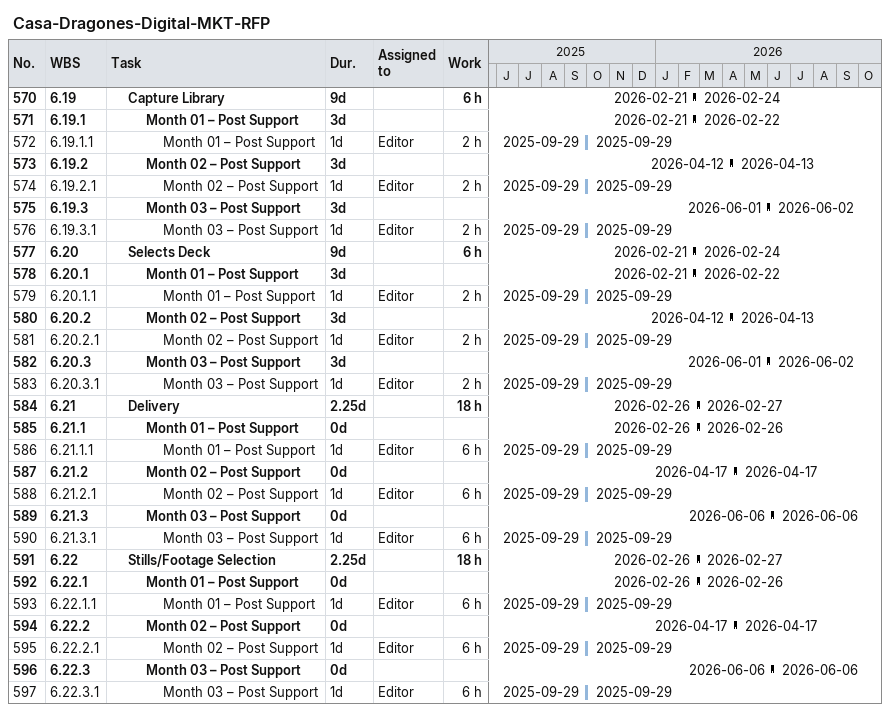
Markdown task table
Casa-Dragones-Digital-MKT-RFP

| ID | WBS | Task | Duration | Start | Finish | Resources | Work (h) |
|---|---|---|---|---|---|---|---|
| 570 | 6.19 | **Capture Library** | 9d | 2026-02-21 | 2026-02-24 |  | 6 |
| 571 | 6.19.1 | **Month 01 – Post Support** | 3d | 2026-02-21 | 2026-02-22 |  |  |
| 572 | 6.19.1.1 | Month 01 – Post Support | 1d | 2025-09-29 | 2025-09-29 | Editor | 2 |
| 573 | 6.19.2 | **Month 02 – Post Support** | 3d | 2026-04-12 | 2026-04-13 |  |  |
| 574 | 6.19.2.1 | Month 02 – Post Support | 1d | 2025-09-29 | 2025-09-29 | Editor | 2 |
| 575 | 6.19.3 | **Month 03 – Post Support** | 3d | 2026-06-01 | 2026-06-02 |  |  |
| 576 | 6.19.3.1 | Month 03 – Post Support | 1d | 2025-09-29 | 2025-09-29 | Editor | 2 |
| 577 | 6.20 | **Selects Deck** | 9d | 2026-02-21 | 2026-02-24 |  | 6 |
| 578 | 6.20.1 | **Month 01 – Post Support** | 3d | 2026-02-21 | 2026-02-22 |  |  |
| 579 | 6.20.1.1 | Month 01 – Post Support | 1d | 2025-09-29 | 2025-09-29 | Editor | 2 |
| 580 | 6.20.2 | **Month 02 – Post Support** | 3d | 2026-04-12 | 2026-04-13 |  |  |
| 581 | 6.20.2.1 | Month 02 – Post Support | 1d | 2025-09-29 | 2025-09-29 | Editor | 2 |
| 582 | 6.20.3 | **Month 03 – Post Support** | 3d | 2026-06-01 | 2026-06-02 |  |  |
| 583 | 6.20.3.1 | Month 03 – Post Support | 1d | 2025-09-29 | 2025-09-29 | Editor | 2 |
| 584 | 6.21 | **Delivery** | 2.25d | 2026-02-26 | 2026-02-27 |  | 18 |
| 585 | 6.21.1 | **Month 01 – Post Support** | 0d | 2026-02-26 | 2026-02-26 |  |  |
| 586 | 6.21.1.1 | Month 01 – Post Support | 1d | 2025-09-29 | 2025-09-29 | Editor | 6 |
| 587 | 6.21.2 | **Month 02 – Post Support** | 0d | 2026-04-17 | 2026-04-17 |  |  |
| 588 | 6.21.2.1 | Month 02 – Post Support | 1d | 2025-09-29 | 2025-09-29 | Editor | 6 |
| 589 | 6.21.3 | **Month 03 – Post Support** | 0d | 2026-06-06 | 2026-06-06 |  |  |
| 590 | 6.21.3.1 | Month 03 – Post Support | 1d | 2025-09-29 | 2025-09-29 | Editor | 6 |
| 591 | 6.22 | **Stills/Footage Selection** | 2.25d | 2026-02-26 | 2026-02-27 |  | 18 |
| 592 | 6.22.1 | **Month 01 – Post Support** | 0d | 2026-02-26 | 2026-02-26 |  |  |
| 593 | 6.22.1.1 | Month 01 – Post Support | 1d | 2025-09-29 | 2025-09-29 | Editor | 6 |
| 594 | 6.22.2 | **Month 02 – Post Support** | 0d | 2026-04-17 | 2026-04-17 |  |  |
| 595 | 6.22.2.1 | Month 02 – Post Support | 1d | 2025-09-29 | 2025-09-29 | Editor | 6 |
| 596 | 6.22.3 | **Month 03 – Post Support** | 0d | 2026-06-06 | 2026-06-06 |  |  |
| 597 | 6.22.3.1 | Month 03 – Post Support | 1d | 2025-09-29 | 2025-09-29 | Editor | 6 |
